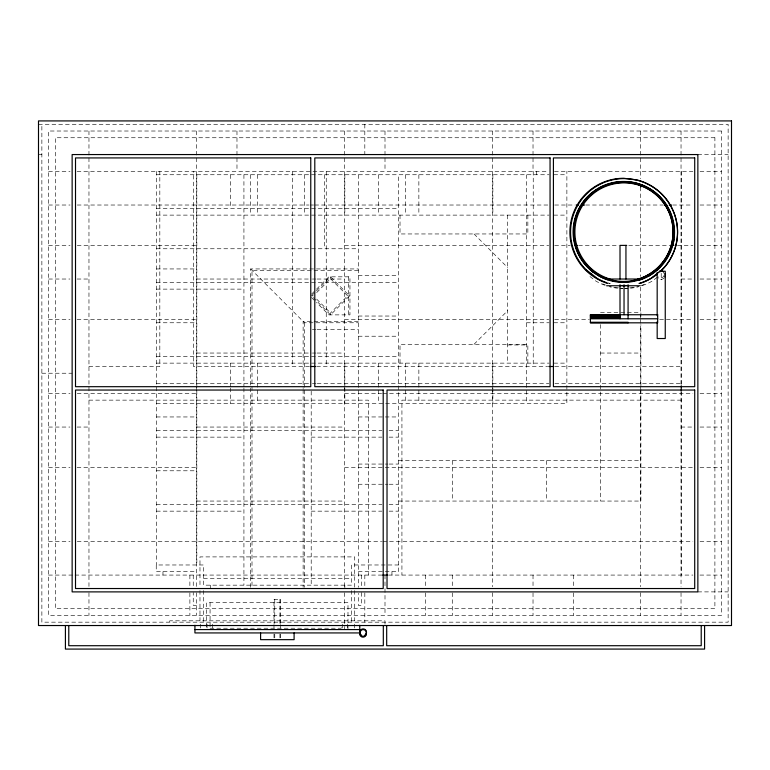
<?xml version="1.0" encoding="UTF-8"?>
<svg xmlns="http://www.w3.org/2000/svg" width="770" height="770" viewBox="0 0 770 770"><rect width="100%" height="100%" fill="white"/><g stroke="black" fill="none" stroke-linecap="round" stroke-linejoin="round"><path stroke-width="0.58" stroke-dasharray="3.85 2.89" d="M311.503 294.198L315.642 290.059M316.47 289.231L328.877 276.825L349.955 276.825L349.955 314.882L328.877 314.882L316.47 302.475M316.46 290.887L330.532 276.825L349.561 295.853L330.532 314.882L311.494 295.853L315.633 291.714M316.663 292.59L330.532 278.721L330.532 276.825M330.532 314.882L330.532 312.976L347.655 295.853L349.561 295.853M474.031 344.296L507.671 310.656M657.339 277.19L652.325 281.031A56.518 56.518 0 0 1 640.861 286.055M640.64 285.872L645.51 283.861M625.192 288.461L628.57 288.019M629.696 287.864L638.696 286.681A56.518 56.518 0 0 1 624.066 288.606M38.5 124.288L728.131 124.288L728.131 622.17L41.869 622.17L41.869 124.288M38.5 154.558L41.869 154.558M697.861 154.558L728.131 154.558M48.597 171.383L70.08 171.383M77.087 171.383L548.75 171.383M554.506 171.383L692.913 171.383M700.036 171.383L721.403 171.383M156.464 174.742L549.068 174.742M553.813 174.742L566.874 174.742M48.597 205.022L70.08 205.022M77.241 205.022L308.818 205.022M310.012 205.022L313.592 205.022M314.786 205.022L548.75 205.022M554.727 205.022L575.017 205.022M585.758 205.022L663.23 205.022M672.73 205.022L692.913 205.022M700.036 205.022L721.403 205.022M156.464 208.381L398.677 208.381M156.464 215.119L549.068 215.119M553.813 215.119L566.874 215.119M48.597 245.389L70.08 245.389M77.241 245.389L196.61 245.389M344.633 245.389L548.75 245.389M554.727 245.389L570.243 245.389M578.597 245.389L619.186 245.389M628.734 245.389L670.352 245.389M677.475 245.389L692.913 245.389M700.036 245.389L721.403 245.389M156.464 248.758L358.3 248.758M156.464 268.942L196.831 268.942M250.654 587.327L250.654 268.942L358.3 268.942M358.3 270.289L252.002 270.289L252.002 587.327M358.3 275.67L398.677 275.67M48.597 279.029L69.964 279.029M77.087 279.029L88.964 279.029M196.61 279.029L311.205 279.029M312.399 279.029L315.979 279.029M317.173 279.029L344.633 279.029M681.036 279.029L692.913 279.029M700.036 279.029L721.403 279.029M660.689 279.279L661.738 279.279M156.464 282.397L398.677 282.397M156.464 289.125L243.926 289.125M311.494 295.853L313.4 295.853M600.513 312.668L640.89 312.668L640.89 317.452M358.3 316.037L398.677 316.037M48.597 319.396L70.08 319.396M77.087 319.396L196.61 319.396M344.633 319.396L548.75 319.396M554.727 319.396L589.339 319.396M659.669 319.396L692.913 319.396M700.036 319.396L721.403 319.396M358.3 321.417L303.13 321.417L303.13 388.494M156.464 322.765L196.831 322.765M250.654 268.942L304.477 322.765L358.3 322.765M526.507 322.765L549.068 322.765M553.813 322.765L566.874 322.765M312.389 329.493L315.921 329.493M317.096 329.493L358.3 329.493M358.3 336.221L398.677 336.221M507.671 344.97L526.507 344.97M196.61 353.045L311.205 353.045M312.399 353.045L315.979 353.045M317.173 353.045L344.633 353.045M600.513 353.045L640.89 353.045M156.464 356.404L398.677 356.404M156.464 363.132L549.068 363.132M553.813 363.132L566.874 363.132M88.964 366.501L159.823 366.501L159.823 171.383M309.425 366.501L193.463 366.501L193.463 171.383M316.634 366.501L547.653 366.501M554.862 366.501L681.257 366.501M41.869 373.229L72.139 373.229M156.464 383.316L311.205 383.316M312.408 383.316L316.008 383.316M317.211 383.316L548.923 383.316M554.929 383.316L681.036 383.316M48.597 393.412L70.08 393.412M77.241 393.412L196.61 393.412M344.633 393.412L381.631 393.412M382.834 393.412L692.913 393.412M700.036 393.412L721.403 393.412M88.964 400.14L368.291 400.14L368.291 575.075M681.257 400.14L401.93 400.14L401.93 575.075M156.464 403.499L566.874 403.499L566.874 171.383M156.464 416.955L196.831 416.955M358.3 416.955L398.677 416.955M48.597 427.052L69.964 427.052M77.087 427.052L88.964 427.052M196.61 427.052L344.633 427.052M681.036 427.052L692.913 427.052M700.036 427.052L721.403 427.052M156.464 430.411L381.882 430.411M389.081 430.411L398.677 430.411M156.464 437.139L243.926 437.139M311.205 437.139L381.901 437.139M389.091 437.139L398.677 437.139M398.677 460.691L640.89 460.691M358.3 464.06L387.984 464.06M389.177 464.06L398.677 464.06M48.597 467.419L70.08 467.419M77.087 467.419L196.61 467.419M344.633 467.419L384.028 467.419M385.221 467.419L692.913 467.419M700.036 467.419L721.403 467.419M156.464 470.788L196.831 470.788M358.3 484.243L387.984 484.243M389.177 484.243L398.677 484.243M196.61 501.058L344.633 501.058M398.677 501.058L640.89 501.058L640.89 324.545M156.464 504.427L381.882 504.427M389.081 504.427L398.677 504.427M156.464 511.155L243.926 511.155M311.205 511.155L381.901 511.155M389.091 511.155L398.677 511.155M48.597 541.425L70.08 541.425M77.241 541.425L381.631 541.425M382.834 541.425L692.913 541.425M700.036 541.425L721.403 541.425M398.677 564.978L351.572 564.978L351.572 585.162L203.559 585.162L203.559 564.978L156.243 564.978L156.243 571.706L196.61 571.706M358.3 571.706L398.677 571.706L398.677 174.742M48.597 575.075L73.824 575.075M75.027 575.075L385 575.075L385 615.442M388.455 575.075L692.913 575.075M699.92 575.075L721.403 575.075M203.559 578.434L351.572 578.434M697.861 591.889L728.131 591.889M196.61 605.345L193.251 605.345L193.251 592.534M210.066 628.224L341.264 628.224L341.264 626.424M618.445 287.864L609.436 286.681A56.518 56.518 0 0 0 622.94 288.596M619.561 288.019L622.94 288.461M608.069 282.869L610.225 283.755A53.486 53.486 0 0 1 607.992 283.11M602.621 283.861L605.547 285.064M589.955 276.546L595.807 281.031A56.518 56.518 0 0 0 605.104 285.333M474.031 233.955L507.671 267.594M330.532 278.721L347.655 295.853M316.663 299.116L330.532 312.976M311.503 297.509L315.642 301.647M681.257 171.383L681.257 384.519M681.257 391.728L681.257 575.075M681.036 131.016L681.036 385.269M681.036 391.237L681.036 586.942M681.036 592.756L681.036 615.442M661.209 273.273L661.209 279.279M640.669 131.016L640.669 178.765M640.669 187.12L640.669 276.43M640.669 287.172L640.669 313.428M640.669 314.622L640.669 318.203M640.669 319.396L640.669 388.638M640.669 389.832L640.669 586.788M640.669 592.756L640.669 615.442M600.513 324.545L600.513 501.058M573.39 575.075L573.39 586.942M573.39 592.881L573.39 615.442M546.69 460.691L546.69 501.058M536.603 171.383L536.603 174.742M533.235 171.383L533.235 366.501M533.023 131.016L533.023 171.383M533.023 575.075L533.023 586.942M533.023 592.881L533.023 615.442M527.854 215.119L527.854 233.955L400.015 233.955L400.015 215.119M527.854 363.132L527.854 344.296L400.015 344.296L400.015 363.132M526.507 174.742L526.507 403.499M507.671 215.119L507.671 363.132M492.867 174.742L492.867 215.119M492.867 363.132L492.867 386.877M492.867 388.07L492.867 403.499M492.646 131.016L492.646 388.638M492.646 389.832L492.646 586.788M492.646 592.756L492.646 615.442M452.5 460.691L452.5 501.058M452.279 575.075L452.279 586.942M452.279 592.881L452.279 615.442M425.367 575.075L425.367 586.942M425.367 592.881L425.367 615.442M418.861 174.742L418.861 215.119M418.861 363.132L418.861 403.499M405.405 174.742L405.405 215.119M405.405 363.132L405.405 403.499M391.949 571.706L391.949 575.075M385 131.016L385 171.383M385 624.181L385 620.822L169.698 620.822L169.698 624.181M378.484 174.742L378.484 215.119M378.484 363.132L378.484 403.499M364.816 124.288L364.816 154.558M364.816 575.075L364.816 586.942M364.816 592.881L364.816 622.17M361.669 575.075L361.669 586.711M361.669 592.534L361.669 605.345L358.3 605.345L358.3 593.333M358.3 174.742L358.3 587.327M354.72 587.183L354.72 556.903L199.979 556.903L199.979 587.183M354.72 590.542L354.72 620.822M354.383 624.181L354.383 628.493M351.361 590.542L351.361 624.181M348.31 276.825L348.31 314.882M347.992 629.571L347.992 602.66L206.707 602.66L206.707 629.571M347.655 624.181L347.655 628.493M344.844 174.742L344.844 215.119M344.844 363.132L344.844 386.877M344.844 388.07L344.844 403.499M344.844 585.162L344.844 588.53M344.633 131.016L344.633 586.788M344.633 592.756L344.633 629.571M342.275 624.181L342.275 628.493M326.249 171.383L326.249 366.501M324.661 174.742L324.661 248.758M311.205 391.227L311.205 585.162M304.477 174.742L304.477 215.119M304.477 322.765L304.477 587.327M303.13 389.697L303.13 587.327M292.61 171.383L292.61 366.501M280.704 623.325L280.704 599.291L273.995 599.291L273.995 623.325M280.704 624.518L280.704 628.128M280.704 634.057L280.704 638.542M279.933 599.291L279.933 625.721M279.933 634.057L279.933 638.542M274.765 599.291L274.765 625.721M274.765 634.057L274.765 639.658M273.995 624.518L273.995 628.128M273.995 634.057L273.995 638.542M257.382 174.742L257.382 215.119M257.382 363.132L257.382 403.499M250.654 174.742L250.654 215.119M243.926 174.742L243.926 387.012M243.926 388.205L243.926 585.162M236.977 131.016L236.977 171.383M230.471 174.742L230.471 208.381M230.471 363.132L230.471 386.877M230.471 388.07L230.471 403.499M212.424 624.181L212.424 628.493M210.287 585.162L210.287 588.53M210.066 602.66L210.066 628.397M207.043 624.181L207.043 628.493M203.338 590.542L203.338 624.181M200.316 624.181L200.316 628.493M199.979 590.542L199.979 620.822M196.831 174.742L196.831 564.978M196.61 131.016L196.61 587.327M196.61 592.756L196.61 615.442M193.251 575.075L193.251 586.711M189.882 575.075L189.882 586.942M189.882 592.881L189.882 615.442M162.97 571.706L162.97 575.075M156.464 171.383L156.464 564.978M88.964 131.016L88.964 586.942M88.964 592.756L88.964 615.442M664.414 277.739A4.033 4.033 0 0 1 658.013 277.739M664.115 275.4A3.369 3.369 0 0 1 658.485 276.902M663.249 272.147A3.369 3.369 0 0 1 664.115 273.658M721.403 131.016L48.597 131.016L48.597 615.442L721.403 615.442L721.403 131.016M714.897 137.743L55.325 137.743L55.325 608.714L714.897 608.714L714.897 137.743"/><path stroke-width="1.16" d="M649.293 275.795L659.746 267.767M661.892 269.914L650.814 278.413A53.486 53.486 0 0 1 639.023 283.447M576.21 205.022L578.597 205.022M582.178 205.022L584.565 205.022M664.414 205.022L666.791 205.022M669.168 205.022L671.536 205.022M575.017 245.389L577.404 245.389M626.713 245.389L620.014 245.389L620.014 279.029M671.536 245.389L673.914 245.389M659.197 271.242L665.251 271.242L665.251 338.521L657.176 338.521L657.176 321.706M606.606 279.029L640.12 279.029M606.606 285.757L640.12 285.757M590.398 314.882L620.004 314.882M590.398 315.286L620.004 315.286M590.398 315.931L620.004 315.931M590.398 316.768L620.004 316.768M590.398 317.74L620.004 317.74M590.398 318.78L657.676 318.78M590.398 322.274L628.079 322.274L628.079 322.822M590.398 322.678L628.079 322.678M310.628 366.501L315.431 366.501M548.856 366.501L553.659 366.501M382.709 575.075L387.512 575.075M194.926 629.571L359.773 629.571M359.908 632.93L194.926 632.93L194.926 625.259M659.996 271.281A3.369 3.369 0 0 1 661.738 271.281L662.758 271.55M586.24 269.914L597.318 278.413A53.486 53.486 0 0 0 606.885 282.744M704.588 625.529L704.588 649.081L65.411 649.081L65.411 625.529M701.22 625.529L701.22 645.712L386.684 645.712L386.684 625.529M681.257 385.722L681.257 390.525M657.176 272.445L657.176 315.7M640.669 184.733L640.669 187.12M628.079 284.708L628.079 318.78M625.943 245.389L625.943 279.029M624.037 284.708L624.037 314.747M620.004 284.708L620.004 318.78M383.316 625.529L383.316 645.712L68.78 645.712L68.78 625.529M359.773 625.259L359.773 632.93A3.369 3.369 0 0 0 363.017 637.165A3.369 3.369 0 0 0 366.27 632.93M294.101 632.93L294.101 639.658L260.597 639.658L260.597 632.93M660.102 271.762A53.823 53.823 0 0 0 637.656 180.103L623.729 178.265A53.823 53.823 0 0 0 607.559 283.427M657.426 274.062A53.823 53.823 0 0 1 639.899 283.427M591.504 274.524A53.486 53.486 0 0 1 583.593 197.12A53.486 53.486 0 0 1 661.324 193.713A53.486 53.486 0 0 1 660.217 271.521M626.385 285.526A53.486 53.486 0 0 1 621.746 285.526M672.807 245.149A50.464 50.464 0 0 0 611.005 183.347A50.464 50.464 0 0 0 588.386 267.767L598.839 275.795A50.464 50.464 0 0 0 607.578 279.78M674.01 239.278A50.464 50.464 0 0 1 639.418 280.164M593.824 272.493A50.464 50.464 0 0 1 591.928 270.992M610.187 279.115A49.116 49.116 0 0 1 583.997 203.501A49.116 49.116 0 0 1 664.019 203.501A49.116 49.116 0 0 1 637.839 279.115M664.943 273.735A4.033 4.033 0 0 1 664.943 276.825M660.689 271.281A4.033 4.033 0 0 1 661.738 271.281M360.11 632.122A3.369 3.369 0 0 1 360.639 631.429M361.448 635.173A3.369 3.369 0 0 1 360.553 630.101A3.369 3.369 0 0 1 365.712 630.101A3.369 3.369 0 0 1 364.816 635.173M731.5 120.919L38.5 120.919L38.5 625.529L731.5 625.529L731.5 120.919M697.861 154.558L72.139 154.558L72.139 591.889L697.861 591.889L697.861 154.558M310.762 157.927L75.508 157.927L75.508 386.684L310.762 386.684L310.762 157.927M550.059 157.927L314.795 157.927L314.795 386.684L550.059 386.684L550.059 157.927M694.713 157.927L553.418 157.927L553.418 386.684L694.713 386.684L694.713 157.927M657.676 314.747L590.398 314.747L590.398 322.822L657.676 322.822L657.676 314.747M383.2 390.043L75.508 390.043L75.508 588.53L383.2 588.53L383.2 390.043M694.713 390.043L387.021 390.043L387.021 588.53L694.713 588.53L694.713 390.043M595.258 273.129A49.992 49.992 0 0 0 673.394 235.832A49.992 49.992 0 0 0 602.024 186.802A49.992 49.992 0 0 0 595.258 273.129M593.054 272.118A50.464 50.464 0 0 0 673.625 238.238A50.464 50.464 0 0 0 603.998 185.406A50.464 50.464 0 0 0 593.054 272.118M595.518 272.734A49.521 49.521 0 0 0 672.922 235.793A49.521 49.521 0 0 0 602.227 187.235A49.521 49.521 0 0 0 595.518 272.734M360.755 635.308A3.369 3.369 0 0 0 366.385 633.806A3.369 3.369 0 0 0 362.266 629.687A3.369 3.369 0 0 0 360.755 635.308"/></g></svg>
